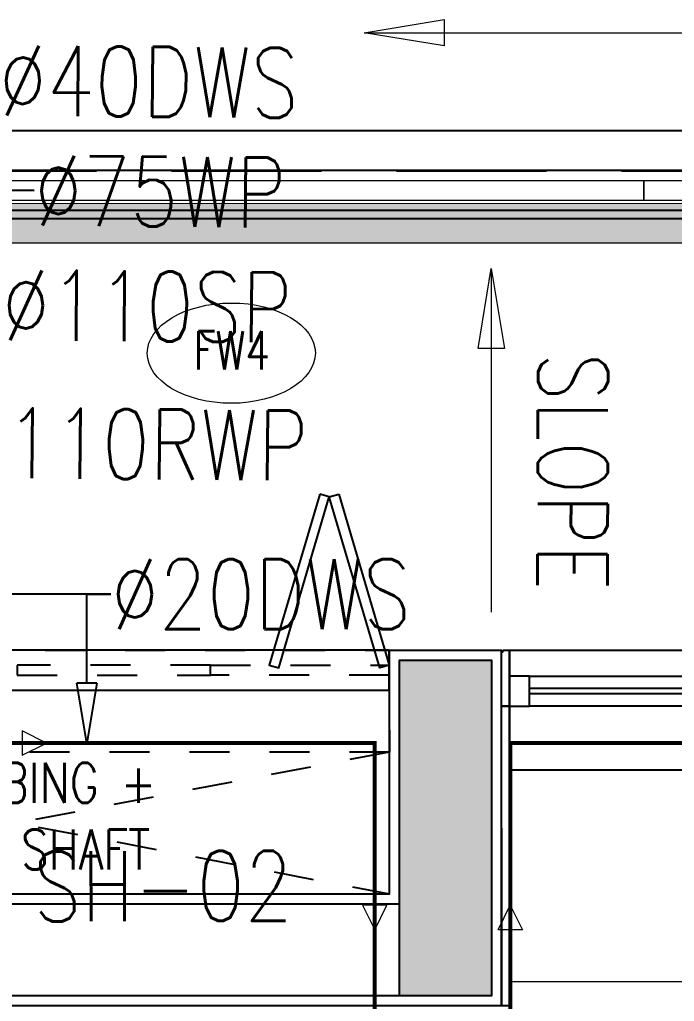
# Model space of a CAD drawing. Header units: metres. Extents: x 42 to 199, y -121 to 268.
# Drawn here: x 95.242 to 96.879, y 44.823 to 47.279 of the extents above; entities that cross this region are included whole.
import ezdxf
from ezdxf import colors
from ezdxf.entities.mleader import LeaderData, LeaderLine
from ezdxf.enums import TextEntityAlignment as Align
from ezdxf.math import Vec2, Vec3

# ---------------------------------------------------------------- set-up
doc = ezdxf.new("R2010")
doc.units = ezdxf.units.M
doc.header["$LTSCALE"] = 0.3
for name, pattern in [('ACAD_ISO04W100', [30, 24, -3, 0, -3]), ('DASHED', [0.75, 0.5, -0.25]), ('HIDDEN', [0.375, 0.25, -0.125])]:
    doc.linetypes.add(name, pattern=pattern)
doc.layers.get('0').update_dxf_attribs({"color": 8})
for name, color, linetype in [('A-Cols', 8, 'Continuous'), ('A-DWV', 8, 'Continuous'), ('A-ELEVATION 3', 8, 'Continuous'), ('A-flooring', 8, 'Continuous'), ('A-Glass', 8, 'Continuous'), ('A-Hidden-Above', 8, 'HIDDEN'), ('A-TEXT ARCHITECURAL', 8, 'Continuous'), ('A-Wall-Full', 8, 'Continuous'), ('A-Wall-Plst', 8, 'Continuous')]:
    doc.layers.add(name, color=color, linetype=linetype)
for name, color, linetype, lineweight in [('A-DOOR TAGS', 8, 'Continuous', 9), ('A-Furniture', 8, 'Continuous', 0), ('A-Plumbing Fixtures', 8, 'Continuous', 0), ('AGI- TEXT', 7, 'Continuous', 0), ('AGI-EX RAIN WATER', 4, 'Continuous', 0), ('AGI-PHE-SWP', 6, 'Continuous', 0), ('AGI-PHE-WP', 5, 'ACAD_ISO04W100', 0), ('DA HOUSE ARCH LAYOUT', 8, 'Continuous', 9), ('PHE - DWS', 3, 'DASHED', 0), ('PHE CLAMP', 7, 'Continuous', 0), ('PHE-BWS', 3, 'Continuous', 0)]:
    doc.layers.add(name, color=color, linetype=linetype, lineweight=lineweight)
doc.styles.add('ROMANS', font='romans.shx', dxfattribs={"width": 0.8, "height": 0.5})
doc.styles.add('RomanS-Narrow', font='romans.shx', dxfattribs={"width": 0.75})
doc.styles.get("Standard").update_dxf_attribs({"font": 'arial.ttf'})
doc.styles.add('T225', font='romans.shx', dxfattribs={"width": 0.8, "height": 0.25})
doc.dimstyles.get("Standard").update_dxf_attribs({"dimtxt": 0.3, "dimasz": 0.25, "dimexe": 0.18, "dimexo": 0.0625, "dimgap": 0.09, "dimtad": 0, "dimtih": 1, "dimtoh": 1, "dimzin": 0, "dimdsep": 46, "dimtxsty": 'Standard', "dimblk": 'ARCHTICK', "dimcen": 0.09, "dimclrd": 256, "dimclre": 256, "dimclrt": 256, "dimadec": 0, "dimazin": 0, "dimtfac": 1, "dimtofl": 0, "dimtmove": 0, "dimatfit": 3, "dimfxl": 1, "dimtolj": 1, "dimtzin": 0, "dimlwd": -1, "dimlwe": -1, "dimarcsym": 0})

# ---------------------------------------------------------------- blocks, each defined once
blk = doc.blocks.new('*U94')
at = {"color": 8}
for points in [[(4.246973164103711, -0.02500021300274765), (4.296973164103893, -0.02500021300274765), (4.296973164103893, 0.04999978699725235), (4.24697316410362, 0.04999978699725235)], [(4.296973164103893, 0.04999978699720688), (4.296973164103893, -0.02500021300274765), (6.38694932562801, -0.02500021300179543), (6.38694932562801, 0.04999978699815909)], [(6.436949325628192, -0.02500021300179543), (6.38694932562801, -0.02500021300179543), (6.38694932562801, 0.04999978699820457), (6.436949325628101, 0.04999978699820457)]]:
    blk.add_lwpolyline(points, close=True, dxfattribs=at)
at = {"layer": 'A-Glass', "color": 8}
blk.add_lwpolyline([(4.296973164103893, 0.01949978699733875), (4.296973164103893, 0.005499786997120473), (6.38694932562801, 0.00549978699807269), (6.38694932562801, 0.01949978699829097)], close=True, dxfattribs=at)
blk = doc.blocks.new('FK_R_BLR_FINAL FLOOR PLANS_24.09.2020$0$Door Legend-flat-46')
at = {"color": 8, "linetype": 'ByBlock'}
blk.add_ellipse((-0.002139038156883544, 0.1060436137808409), major_axis=(0.2100402622127303, 0.0004315895749531378), ratio=0.5972767563751761, start_param=-3.141592653589793, end_param=3.141592653589793, dxfattribs=at)
blk = doc.blocks.new('zw$BD0')
at = {"layer": 'A-Cols', "ltscale": 0.25}
h = blk.add_hatch(color=256, dxfattribs=at)
h.dxf.hatch_style = 1
h.paths.add_polyline_path([(-0.1150036529074043, -0.4199912705855411), (-0.1149963470925712, 0.4199912705855411), (0.1150036529074328, 0.4199912705855411), (0.1149963470925996, -0.4199912705855411)])
blk.add_lwpolyline([(0.1149963470925996, -0.4199912705855411), (-0.1150036529074043, -0.4199912705855411), (-0.1149963470925712, 0.4199912705855411), (0.1150036529074328, 0.4199912705855411)], close=True, dxfattribs=at)
blk = doc.blocks.new('SCREEN')
at = {"layer": 'A-Furniture', "color": 8}
for points in [[(196.7524887183653, -52.99810914250725), (195.122993690581, -52.9981158706436), (195.1229934841325, -52.94811587064402), (196.7524885119168, -52.94810914250768)], [(198.381983787323, -52.99810241437074), (196.7524887595386, -52.99810914250709), (196.7524885530901, -52.94810914250751), (198.3819835808745, -52.94810241437117)]]:
    blk.add_lwpolyline(points, close=True, dxfattribs=at)
at = {"layer": 'A-Hidden-Above', "color": 8, "linetype": 'Continuous', "ltscale": 3}
blk.add_lwpolyline([(209.7584332127927, -52.82311120047046), (209.7584332127927, -52.92311135464521), (185.4460168572197, -52.92311157550193), (185.3460643807467, -52.82311120047046)], close=True, dxfattribs=at)
blk = doc.blocks.new('DA HOUSE ARCH LAYOUT')
at = {"color": 8, "transparency": 33554687}
blk.add_wipeout([(-11.749993890140061, 107.62999999999684), (-11.749993890134832, 78.68316207252866), (-4.669947249367226, 77.97929597043411), (-4.6699472541959075, 87.36994828760794), (20.940069732031287, 87.36994828760794), (20.940000278969116, 97.27000000000086), (30.137576517736715, 97.27000000000089), (30.137576517736715, 95.80041612293333), (30.150853751838028, 95.62017819422817), (30.206788362717052, 95.39363502803582), (30.290834200042696, 95.20583561426619), (30.42669194897715, 95.00818116519025), (30.587658875986705, 94.84929653419218), (30.746887007883334, 94.73851003840517), (30.915640343076813, 94.65645209638627), (31.11673982195968, 94.59626457431013), (31.367576517736705, 94.57041612293332), (31.672066553481056, 94.60870062914617), (31.947461873865947, 94.71568898040077), (32.18140752564379, 94.87814767472051), (32.441019651068004, 95.19989981216071), (32.49335452805222, 95.30491246856735), (32.558368714863875, 95.49233505687933), (32.586894798687396, 95.63866653332204), (32.596665807040985, 95.84773967856421), (32.578165097632265, 96.01807477823215), (32.54039968245745, 96.17107206082505), (32.47805869552529, 96.32931056685757), (32.42796384117911, 96.42369673733003), (32.3564891339726, 96.53182014086697), (32.22882999988488, 96.661473840979), (32.116124356404995, 96.77641619118387), (31.991422086181707, 96.86047117184899), (31.878629225632903, 96.91922134715779), (31.384318983086548, 97.03030217044099), (31.384318983086565, 97.16948897767845), (32.02480338966619, 97.16948897767845), (32.02480338966619, 106.33054221851091), (12.66245719179443, 106.3300000000005), (12.662374941911095, 107.62999999999163)], dxfattribs=at).dxf.layer = 'A-ELEVATION 3'
at = {"layer": 'A-DWV', "color": 8, "linetype": 'Continuous'}
for points in [[(-1.154134447014769, 106.720390206386), (-1.280107782560037, 106.2924114095314), (-1.256125120282547, 106.2853522374777), (-1.130151784737279, 106.7133310343323)], [(-1.106169122459846, 106.720390206386), (-0.9801957869145781, 106.2924114095314), (-1.004178449192068, 106.2853522374777), (-1.130151784737336, 106.7133310343323)]]:
    blk.add_lwpolyline(points, close=True, dxfattribs=at)
at = {"layer": 'A-ELEVATION 3', "color": 8}
for points in [[(12.66237494476582, 107.5299581914606), (-11.65004141359361, 107.5299581914606), (-11.64999999999861, 87.46994648830665), (-3.900157825291615, 87.46995921127939), (-3.899999991796449, 91.47000000000025)], [(-0.695997177304946, 106.330003140056), (-0.6799904485011439, 106.330003140056), (-0.6799904485011439, 106.1899490376174), (-0.699997177305022, 106.1899490376174), (-0.699997177305022, 106.3260031400554), (-0.695997177304946, 106.3260031400554), (-0.695997177304946, 106.3300031400554)]]:
    blk.add_lwpolyline(points, dxfattribs=at)
at = {"layer": 'A-ELEVATION 3', "color": 8, "transparency": 33554559}
blk.add_lwpolyline([(-2.839999999999236, 106.229976399106), (-0.9804658565292925, 106.2299783679781), (-0.9804658565292925, 106.3299783679781), (-2.839999999999236, 106.329976399106)], close=True, dxfattribs=at)
at = {"layer": 'A-ELEVATION 3', "color": 8}
blk.add_lwpolyline([(-0.6799883110807059, 106.3298978354318), (1.529990872681424, 106.3301228236002), (1.529990872681424, 106.0296981862279), (-0.6799883110807059, 106.0294731980595)], close=True, dxfattribs=at)
at = {"layer": 'A-flooring', "color": 8}
blk.add_lwpolyline([(-0.6999883098400801, 106.1900008187341), (-0.6799883098400414, 106.1900008187341), (-0.6800017078634824, 105.4400000000007), (-0.700001707863521, 105.4400000000007)], close=True, dxfattribs=at)
at = {"layer": 'A-Glass', "color": 8}
blk.add_lwpolyline([(12.51245719026383, 107.4299581903007), (-11.55004120714489, 107.4299581914606), (-11.55000020644729, 87.56994665247719), (-4.000153879578761, 87.56995904711526), (-3.999999999922466, 91.46999960542053), (-4.019999999906872, 91.47000039457996), (-4.020153090436224, 87.58995901428244), (-11.53000024773701, 87.58994668531129), (-11.5300411658551, 107.4099581914606), (12.51245719034569, 107.4099581903007)], close=True, dxfattribs=at)
at = {"layer": 'A-Hidden-Above', "color": 8}
for p, q in [((-0.9808615665593834, 106.0750496622539), (-2.839999999999236, 105.7200000000005)), ((-2.839999999998781, 106.0750469019034), (-0.9804658565292925, 105.7200091670953))]:
    blk.add_line(p, q, dxfattribs=at)
at = {"layer": 'A-Hidden-Above', "color": 8, "ltscale": 5}
blk.add_lwpolyline([(-11.64999999999867, 87.47000000000025), (-11.64999999999867, 107.529958191451), (12.66237503925305, 107.5285796529441), (12.66245719179443, 106.3300000000005)], dxfattribs=at)
at = {"layer": 'A-Hidden-Above', "color": 8}
for points in [[(-0.9799950911385622, 106.0750496633616), (-2.839999999998781, 106.0750469019034), (-2.840235382694345, 106.3299760028129), (-0.9802304738341832, 106.3299787642712)], [(-1.426960286163933, 106.292476399106), (-1.910413375147925, 106.292476399106), (-1.910413375147925, 106.267476399106), (-1.426960286163933, 106.267476399106)], [(-1.426960286163933, 106.292476399106), (-0.9808267502965577, 106.292476399106), (-0.9808267502965577, 106.267476399106), (-1.426960286163933, 106.267476399106)]]:
    blk.add_lwpolyline(points, close=True, dxfattribs=at)
at = {"layer": 'A-Plumbing Fixtures', "color": 8}
blk.add_lwpolyline([(-0.6799993693596775, 106.029592128557), (1.509991636651137, 106.0295943450837), (1.509995376853794, 105.4999671176166), (-0.6799956291570197, 105.4999649010899)], close=True, dxfattribs=at)
at = {"layer": 'A-Wall-Full', "color": 8, "transparency": 33554687}
blk.add_lwpolyline([(-3.394999999978779, 106.3050576437847), (-2.864999999998759, 106.3050576437847), (-2.864999999998759, 105.6949949757244), (-0.9549938649835212, 105.6950069931445), (-0.9549953761169263, 106.305112254755), (-0.7250355354715907, 106.3050183201883), (-0.7249310636661335, 105.4649721968936), (-2.864994208019084, 105.464999671088), (-2.864994208019084, 105.0650013167361), (-2.864992891521922, 102.4650000000009), (-2.559995028963272, 102.4650000000009), (-2.559995028963272, 102.3400000000007), (-2.019995028963308, 102.3400000000007), (-2.019995028963308, 102.4650000000009), (-0.9549956285291046, 102.4650000000009), (-0.9549956285291046, 103.1650118493501), (-0.7249956285299959, 103.1650118493501), (-0.7249956285299959, 102.4650000000008), (1.55499999999887, 102.4650000000008)], dxfattribs=at)
at = {"layer": 'A-Wall-Plst', "color": 8}
blk.add_lwpolyline([(-3.419999999978813, 106.3300576437848), (-2.839999999998781, 106.3300576437848), (-2.839999999998781, 105.719995350673), (-0.9799939269037168, 105.7200066182006), (-0.9799954380521285, 106.3301179786233), (-0.7000491024348321, 106.3300524565766), (-0.6999384131634656, 105.4400123842861), (-2.839994220677681, 105.4400118496619), (-2.839992891521888, 102.4900000000009), (-0.9799956285290818, 102.4900000000009), (-0.9799956285290818, 103.1900118493501), (-0.6999956285300186, 103.1900118493501), (-0.6999956285300186, 102.4900000000008), (1.529999999998836, 102.4900000000008)], dxfattribs=at)
at = {"layer": 'A-Cols', "color": 8, "ltscale": 0.25}
blk.add_blockref('zw$BD0', (-0.8399832995688712, 105.8849952585409), dxfattribs=at)
at = {"layer": 'A-DOOR TAGS', "color": 8}
ref = blk.add_blockref('FK_R_BLR_FINAL FLOOR PLANS_24.09.2020$0$Door Legend-flat-46', (-1.372952160364889, 106.9668730965227), dxfattribs=at)
ref.add_attrib('D1', 'FW4', dxfattribs={"layer": '0', "height": 0.09600000000002182, "style": 'RomanS-Narrow', "width": 0.7500000000000001}).set_placement((-1.37398129980636, 107.0799282928899, -3.366162431542412e-06), align=Align.MIDDLE)
at = {"layer": 'A-DWV', "color": 8, "xscale": -1}
blk.add_blockref('*U94', (5.756961014547358, 106.2149315813923), dxfattribs=at)
at = {"layer": 'A-Hidden-Above', "color": 8, "ltscale": 0.25}
blk.add_blockref('SCREEN', (-197.0960582708815, 160.4531112004621), dxfattribs=at)
at = {"layer": 'A-TEXT ARCHITECURAL', "color": 8, "insert": (-2.910764362803718, 106.0479513301939, -14.05608353254935), "char_height": 0.1, "width": 2.017239338309823, "attachment_point": 1, "style": 'ROMANS'}
blk.add_mtext('\\pxqc;PLUMBING + \\PHVAC SHAFT', dxfattribs=at)
blk = doc.blocks.new('direction')
at = {"color": 0}
blk.add_lwpolyline([(-1.224999999976717, 2.450000000004366), (0, 0), (1.224999999976717, 2.450000000004366), (-1.224999999976717, 2.450000000004366)], dxfattribs=at)
blk = doc.blocks.new('_ClosedBlank')
at = {"color": 0, "linetype": 'ByBlock', "lineweight": -2}
for p, q in [((-1, 0.1666666666666667), (0, 0)), ((-1, 0.1666666666666667), (-1, -0.1666666666666667)), ((0, 0), (-1, -0.1666666666666667))]:
    blk.add_line(p, q, dxfattribs=at)
blk = doc.blocks.new('_ArchTick')
at = {"color": 6, "linetype": 'ByBlock', "const_width": 0.045}
blk.add_lwpolyline([(-0.1499999999999773, -0.1500000000000909), (0.1499999999999773, 0.1500000000000909)], dxfattribs=at)

msp = doc.modelspace()

# ---------------------------------------------------------------- block references
at = {"layer": 'DA HOUSE ARCH LAYOUT'}
msp.add_blockref('DA HOUSE ARCH LAYOUT', (97.14617690863253, -60.62801776344169), dxfattribs=at)

# ---------------------------------------------------------------- next in the draw order: hatches: boundary and pattern name
at = {"layer": 'AGI-EX RAIN WATER'}
h = msp.add_hatch(dxfattribs=at)
h.set_pattern_fill('ANGLE', color=256, scale=0.01)
h.set_pattern_definition([(0, (0, 0), (0, 0.06985000000000001), [0.0508, -0.01905]), (90, (0, 0), (-0.06985000000000001, 4.277078946022131e-18), [0.0508, -0.01905])])
h.paths.add_polyline_path([(93.12610886710839, 26.9593871900584), (93.12610886710839, 27.05938324446829), (92.2835409226918, 27.05941648874585), (87.71664736355424, 27.05941648874585), (85.71342706968483, 27.05941648874585), (85.68840052173363, 39.83964028674766), (85.68840052173363, 46.71997069597442), (109.6583339063208, 46.71966491824166), (109.6583351819928, 46.81966491823353), (85.58840052173363, 46.81997197165458), (85.58840052173363, 39.83954237561266), (85.61362270040749, 26.95941648874585), (87.71664736355424, 26.95941648874585)])

# ---------------------------------------------------------------- next in the draw order: linework, layer by layer
msp.add_lwpolyline([(93.12610886710839, 30.83878744343469), (93.12610886710839, 26.9593871900584), (87.71664736355424, 26.95941648874585), (85.61362270040749, 26.95941648874585), (85.58840052173363, 39.83954237561301), (85.58840052173363, 46.81997197165458), (109.6583351819928, 46.81966491823353), (109.6583339063208, 46.71966491824166), (85.68840052173363, 46.71997069597442), (85.68840052173363, 39.83964028674741), (85.71342706968483, 27.05941648874585), (87.71664736355424, 27.05941648874585), (92.2835409226918, 27.05941648874585), (92.2835409226918, 30.83878704888679), (93.12617678265664, 30.83878744346649)], dxfattribs=at)
at = {"layer": 'PHE - DWS', "linetype": 'ByBlock', "ltscale": 0.25, "const_width": 0.01, "elevation": -0.05000000000000002}
for points in [[(96.12947208941624, 44.79198223655909), (96.12947208941624, 45.46944925970863), (95.09698344670504, 45.46944925970863), (95.09698344670504, 45.00768092459989), (94.44495493123158, 45.00768092459989)], [(97.69113111007735, 45.41566507594348), (97.69113111007735, 45.46944925970863), (96.46860727058721, 45.46944925970863), (96.46860727058721, 44.79198223655909), (96.12947208941624, 44.79198223655909)]]:
    msp.add_lwpolyline(points, dxfattribs=at)

# ---------------------------------------------------------------- next in the draw order: block references
at = {"layer": 'PHE CLAMP', "yscale": 0.02499999999999996, "zscale": 0.02499999999999996}
for p, xscale, rotation in [((95.30923763846933, 45.46944925970863, -0.05000000000000002), 0.02499999999999996, 90.00000000000001), ((96.46860727058721, 45.06364907765072, -0.05000000000000002), -0.02499999999999996, 180)]:
    msp.add_blockref('direction', p, dxfattribs=dict(at, xscale=xscale, rotation=rotation))
at = {"layer": 'PHE CLAMP', "xscale": 0.02499999999999996, "yscale": 0.02499999999999996, "zscale": 0.02499999999999996}
msp.add_blockref('direction', (96.12947208941624, 45.00239907765061, -0.05000000000000002), dxfattribs=at)

# ---------------------------------------------------------------- next in the draw order: texts
at = {"layer": 'AGI- TEXT', "color": 0, "insert": (96.21451617719238, -71.39674945020249, -29.77760175099684), "char_height": 0.175, "width": 117.8434983269017, "attachment_point": 9, "rotation": 269.8426986751224, "style": 'ROMANS'}
msp.add_mtext('\\pxql;SLOPE', dxfattribs=at)
at = {"layer": 'AGI- TEXT', "color": 1, "insert": (213.1189998821193, 45.52179219975994, -0.04999999999864999), "char_height": 0.175, "width": 117.8434983269017, "attachment_point": 3, "rotation": 0.1573013248776227, "style": 'ROMANS'}
msp.add_mtext('\\pxql;SH-02', dxfattribs=at)

# ---------------------------------------------------------------- next in the draw order: leaders
at = {"color": 1}
for points in [[(96.10310001646312, 47.24634704963956, 29.77760175099684), (96.90199913644082, 47.24634704963955, 29.77760175099684)], [(96.42112778260825, 46.65685061508), (96.42112778260825, 45.79700504661663)]]:
    msp.add_leader(points, dimstyle='Standard', override={"dimscale": 20, "dimtxt": 150, "dimasz": 0.01, "dimexe": 3, "dimexo": 3, "dimgap": 2, "dimzin": 12, "dimcen": 0, "dimclrd": 1, "dimadec": 2, "dimazin": 3, "dimtfac": 1, "dimtofl": 1, "dimldrblk": 'ClosedBlank', "dimtvp": 50, "dimlwd": 13, "dimlwe": 13, "dimarcsym": 1}, dxfattribs=at)
at = {"layer": 'AGI-EX RAIN WATER'}
ml = msp.add_multileader_mtext('Standard', dxfattribs=at)
ml.set_content('%%C110RWP', color=1, style='T225')
ml.set_leader_properties()
ml.set_arrow_properties(name='CLOSEDBLANK')
ml.build(insert=Vec2(0, 0))
ml.multileader.update_dxf_attribs({"text_right_attachment_type": 6, "text_top_attachment_type": 0, "text_bottom_attachment_type": 0, "dogleg_length": 0.36, "arrow_head_size": 0.15})
ctx = ml.context
ctx.base_point, ctx.char_height, ctx.arrow_head_size, ctx.landing_gap_size, ctx.plane_origin, ctx.plane_x_axis, ctx.plane_y_axis = Vec3(95.08742216890354, 46.22089271067987, -0.05000000000135005), 0.175, 0.15, 0, Vec3(2399.569906994298, 80.42315619657438, -0.05000000000135005), Vec3(0.9999629258018301, -0.008610866497841277), Vec3(0.008610866497841277, 0.9999629258018301)
ctx.right_attachment = 6
notes = []
notes.append((ctx, [(1, (1, 1, 0), (94.838770609383, 46.22303389544609, -0.05000000000135005), (0.9999629258018301, -0.008610866497841277), 0.2486607784195109, [(0, [(94.83191548239633, 45.25345807455594, -0.05000000000135005)], 256, [])])]))
ctx.mtext.insert, ctx.mtext.text_direction, ctx.mtext.rotation, ctx.mtext.flow_direction = Vec3(95.08817561972211, 46.30838946668753, -0.05000000000135005), Vec3(0.9999629258018301, -0.008610866497841277), 6.27457433426651, 5
at = {"layer": 'AGI-PHE-SWP'}
ml = msp.add_multileader_mtext('Standard', dxfattribs=at)
ml.set_content('%%C110SP', color=1, style='T225')
ml.set_leader_properties()
ml.set_arrow_properties(name='CLOSEDBLANK')
ml.build(insert=Vec2(0, 0))
ml.multileader.update_dxf_attribs({"text_right_attachment_type": 6, "text_top_attachment_type": 0, "text_bottom_attachment_type": 0, "dogleg_length": 0.36, "arrow_head_size": 0.15})
ctx = ml.context
ctx.base_point, ctx.char_height, ctx.arrow_head_size, ctx.landing_gap_size, ctx.plane_origin, ctx.plane_x_axis, ctx.plane_y_axis = Vec3(95.19754266441883, 46.56506427524915, -0.05000000288575728), 0.175, 0.15, 0, Vec3(2399.572499812068, 80.71391861569649, -0.05000000288575728), Vec3(0.9999629258018301, -0.008610866497841277), Vec3(0.008610866497841277, 0.9999629258018301)
ctx.right_attachment = 6
notes.append((ctx, [(1, (1, 1, 0), (94.68600543923633, 46.56946921731357, -0.05000000288575728), (0.9999629258018302, -0.008610866497841275), 0.5115561907181043, [(0, [(94.68546627688663, 45.27467473835075, -0.05000000288575728)], 256, [])])]))
ctx.mtext.insert, ctx.mtext.text_direction, ctx.mtext.rotation, ctx.mtext.flow_direction = Vec3(95.1982961152374, 46.65256103125681, -0.05000000288575728), Vec3(0.9999629258018301, -0.008610866497841277), 6.27457433426651, 5
at = {"layer": 'AGI-PHE-WP'}
ml = msp.add_multileader_mtext('Standard', dxfattribs=at)
ml.set_content('%%C75WP', color=1, style='T225')
ml.set_leader_properties()
ml.set_arrow_properties(name='CLOSEDBLANK')
ml.build(insert=Vec2(0, 0))
ml.multileader.update_dxf_attribs({"text_right_attachment_type": 6, "text_top_attachment_type": 0, "text_bottom_attachment_type": 0, "dogleg_length": 0.36, "arrow_head_size": 0.15})
ctx = ml.context
ctx.base_point, ctx.char_height, ctx.arrow_head_size, ctx.landing_gap_size, ctx.plane_origin, ctx.plane_x_axis, ctx.plane_y_axis = Vec3(95.27854963027458, 46.8514987078651, -0.05000000577016452), 0.175, 0.15, 0, Vec3(2399.574997350628, 80.90839354302739, -0.05000000577016452), Vec3(0.9999629258018301, -0.008610866497841277), Vec3(0.008610866497841277, 0.9999629258018301)
ctx.right_attachment = 6
notes.append((ctx, [(1, (1, 1, 0), (94.55054759188003, 46.85776766864457, -0.05000000577016452), (0.9999629258018301, -0.008610866497841284), 0.728029029487058, [(0, [(94.55036200814611, 45.23440179754755, -0.05000000577016452)], 256, [])])]))
ctx.mtext.insert, ctx.mtext.text_direction, ctx.mtext.rotation, ctx.mtext.flow_direction = Vec3(95.27930308109315, 46.93899546387276, -0.05000000577016452), Vec3(0.9999629258018301, -0.008610866497841277), 6.27457433426651, 5
at = {"layer": 'PHE - DWS', "linetype": 'ByBlock', "ltscale": 0.25}
ml = msp.add_multileader_mtext('Standard', dxfattribs=at)
ml.set_content('%%C20DWS', color=1, style='T225')
ml.set_leader_properties()
ml.set_arrow_properties(name='CLOSEDBLANK')
ml.build(insert=Vec2(0, 0))
ml.multileader.update_dxf_attribs({"text_right_attachment_type": 6, "text_top_attachment_type": 0, "text_bottom_attachment_type": 0, "dogleg_length": 0.36, "arrow_head_size": 0.15})
ctx = ml.context
ctx.base_point, ctx.char_height, ctx.arrow_head_size, ctx.landing_gap_size, ctx.plane_origin, ctx.plane_x_axis, ctx.plane_y_axis = Vec3(95.47002265184628, 45.84187675118723, -0.05000000000000002), 0.175, 0.15, 0, Vec3(2399.760686400722, 100.0695540520675, -0.05000000000000002), Vec3(1, 8.403000517631654e-15), Vec3(-8.403000517631654e-15, 1)
ctx.right_attachment = 6
notes.append((ctx, [(1, (1, 1, 0), (95.40948876203085, 45.84187675118723, -0.05000000000000002), (1, 8.401892570651583e-15), 0.06053388981543563, [(0, [(95.40948876203085, 45.46944925970863, -0.05000000000000002)], 256, [])])]))
ctx.mtext.insert, ctx.mtext.text_direction, ctx.mtext.rotation, ctx.mtext.flow_direction = Vec3(95.47002265184628, 45.92937675118723, -0.05000000000000002), Vec3(1, 8.403000517631654e-15), 8.403000517631654e-15, 5
at = {"layer": 'PHE-BWS'}
ml = msp.add_multileader_mtext('Standard', dxfattribs=at)
ml.set_content('%%C40DWS', color=1, style='T225')
ml.set_leader_properties()
ml.set_arrow_properties(name='CLOSEDBLANK')
ml.build(insert=Vec2(0, 0))
ml.multileader.update_dxf_attribs({"text_right_attachment_type": 6, "text_top_attachment_type": 0, "text_bottom_attachment_type": 0, "dogleg_length": 0.36, "arrow_head_size": 0.15})
ctx = ml.context
ctx.base_point, ctx.char_height, ctx.arrow_head_size, ctx.landing_gap_size, ctx.plane_origin, ctx.plane_x_axis, ctx.plane_y_axis = Vec3(95.18982347299213, 47.12698446622802, -0.05000000865457176), 0.175, 0.15, 0, Vec3(2399.577201101298, 81.09255373316785, -0.05000000865457176), Vec3(0.9999629258018301, -0.008610866497841277), Vec3(0.008610866497841277, 0.9999629258018301)
ctx.right_attachment = 6
notes.append((ctx, [(1, (1, 1, 0), (94.44533776899372, 47.13339537091385, -0.05000000865457176), (0.9999629258018302, -0.008610866497841273), 0.7445133062322581, [(0, [(94.4452457191259, 45.20683712193244, -0.05000000865457176)], 256, [])])]))
ctx.mtext.insert, ctx.mtext.text_direction, ctx.mtext.rotation, ctx.mtext.flow_direction = Vec3(95.1905769238107, 47.21448122223568, -0.05000000865457176), Vec3(0.9999629258018301, -0.008610866497841277), 6.27457433426651, 5
for ctx, leaders in notes:
    for number, flags, end, landing, length, lines in leaders:
        leader = LeaderData()
        leader.index, (leader.has_last_leader_line, leader.has_dogleg_vector, leader.attachment_direction) = number, flags
        leader.last_leader_point, leader.dogleg_vector, leader.dogleg_length = Vec3(end), Vec3(landing), length
        for number, points, colour, breaks in lines:
            line = LeaderLine()
            line.index, line.vertices, line.color, line.breaks = number, Vec3.list(points), colors.encode_raw_color(colour), breaks
            leader.lines.append(line)
        ctx.leaders.append(leader)

doc.saveas('drawing.dxf')
